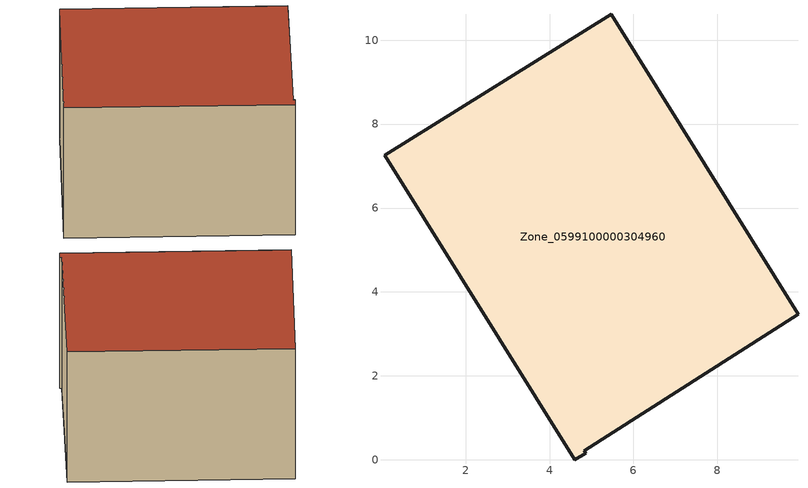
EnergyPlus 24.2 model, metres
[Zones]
Zone_0599100000304960
 floor ground (C_G): 4.83,0.21 4.86,0.16 4.6,0 0.07,7.25 5.47,10.62 9.92,3.47 z0
 wall outside (C_F): 0.07,7.25 4.6,0 4.86,0.16 4.83,0.21 9.92,3.47 5.47,10.62 0.07,7.25 z0:5.87
 roof outside (C_R): 5.47,10.62 0.07,7.25 4.6,0 4.86,0.16 4.83,0.21 9.92,3.47 z5.87
[BUILDING]
Pand.0599100000304960: North Axis=0; Terrain=City; Loads Convergence Tolerance Value=0.04; Temperature Convergence Tolerance Value=0.4; Solar Distribution=FullExterior; Maximum Number of Warmup Days=25; Minimum Number of Warmup Days=1
[Site:Location]
Rotterdam.The.Hague.AP_ZH_NLD Design_Conditions: Latitude=51.96; Longitude=4.45; Time Zone=1; Elevation=-4.5
[SITE:GROUNDTEMPERATURE:BUILDINGSURFACE]
18, 18, 18, 18, 18, 18, 18, 18, 18, 18, 18, 18
[MATERIAL] Thermal Absorptance=0.9; Solar Absorptance=0.7; Visible Absorptance=0.7
Name | Roughness | Thickness | Conductivity | Density | Specific Heat
G.TC.1965-1974 | MediumSmooth | 0.15 | 0.882353 | 540 | 1210
F.TC.1965-1974 | Rough | 0.3 | 0.697674 | 1920 | 840
R.TC.1965-1974 | MediumRough | 0.2 | 0.232558 | 1500 | 1000
[CONSTRUCTION]
C_G: G.TC.1965-1974
C_F: F.TC.1965-1974
C_R: R.TC.1965-1974
[ZONE]
Zone_0599100000304960: Type=1; Multiplier=1; Ceiling Height=Autocalculate; Volume=Autocalculate; Floor Area=autocalculate; Part of Total Floor Area=Yes
[ZONEINFILTRATION:DESIGNFLOWRATE]
Infil_Zone_0599100000304960: Zone or ZoneList or Space or SpaceList=Zone_0599100000304960; Schedule=AlwaysOn; Design Flow Rate Calculation Method=Flow/Area; Flow Rate per Floor Area=0.003; Constant Term Coefficient=1; Temperature Term Coefficient=0; Velocity Term Coefficient=0; Velocity Squared Term Coefficient=0
[HVACTEMPLATE:ZONE:IDEALLOADSAIRSYSTEM]
Zone_0599100000304960: Maximum Heating Supply Air Temperature=50; Minimum Cooling Supply Air Temperature=13; Maximum Heating Supply Air Humidity Ratio=0.0156; Minimum Cooling Supply Air Humidity Ratio=0.0077; Heating Limit=NoLimit; Cooling Limit=NoLimit; Dehumidification Control Type=ConstantSensibleHeatRatio; Cooling Sensible Heat Ratio=0.7; Dehumidification Setpoint=60; Humidification Control Type=None; Humidification Setpoint=30; Outdoor Air Method=None; Outdoor Air Flow Rate per Person=0.00944; Outdoor Air Flow Rate per Zone Floor Area=0; Outdoor Air Flow Rate per Zone=0; Demand Controlled Ventilation Type=None; Outdoor Air Economizer Type=NoEconomizer; Heat Recovery Type=None; Sensible Heat Recovery Effectiveness=0.7; Latent Heat Recovery Effectiveness=0.65
[ZONECONTROL:THERMOSTAT]
ThermostatControl_Zone_0599100000304960: Zone or ZoneList=Zone_0599100000304960; Control Type Schedule=DualSetpointControlType; Control 1=Thermostat_Zone_0599100000304960; Temperature Difference Between Cutout And Setpoint=0
[THERMOSTATSETPOINT:DUALSETPOINT]
Thermostat_Zone_0599100000304960: Heating Setpoint Temperature Schedule=HeatingSetpoint_Zone_0599100000304960; Cooling Setpoint Temperature Schedule=CoolingSetpoint_Zone_0599100000304960
[SCHEDULE:COMPACT]
HeatingSetpoint_Zone_0599100000304960: Through: 12/31, For: AllDays, Until: 24:00, 21
CoolingSetpoint_Zone_0599100000304960: Through: 12/31, For: AllDays, Until: 24:00, 24
DualSetpointControlType: Through: 12/31, For: AllDays, Until: 24:00, 4
AlwaysOn: Through: 12/31, For: AllDays, Until: 24:00, 1
